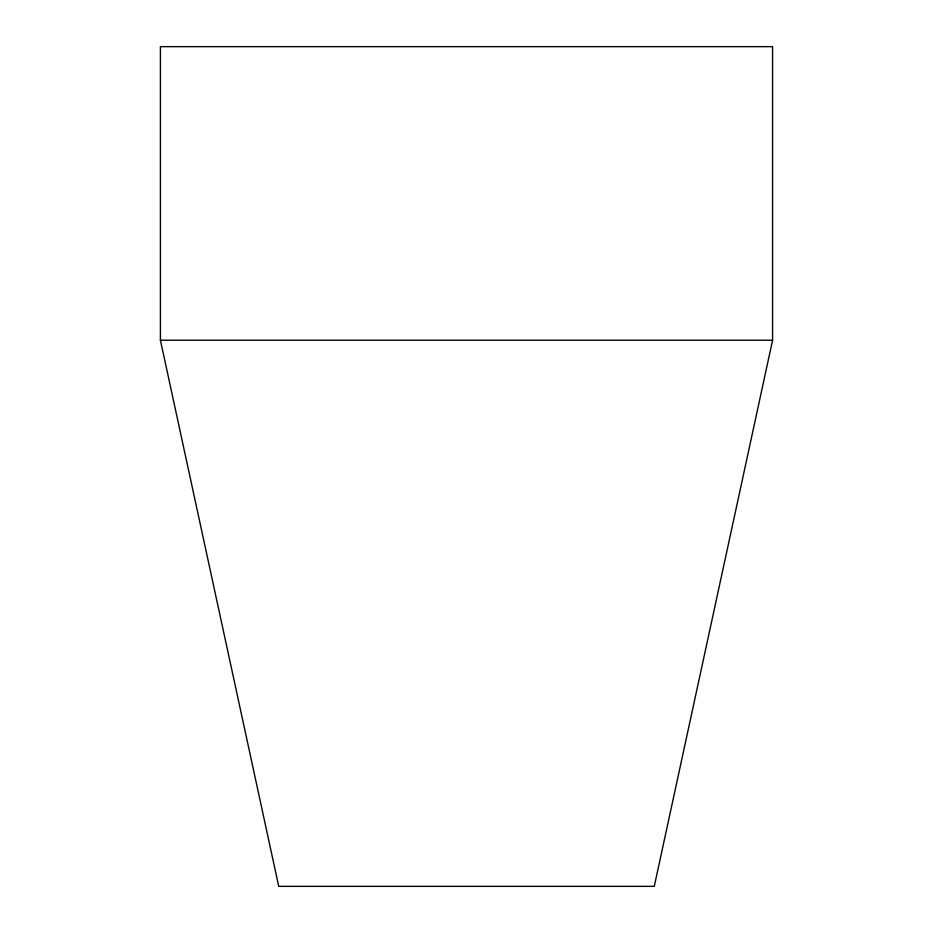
<?xml version="1.0" encoding="UTF-8"?>
<svg xmlns="http://www.w3.org/2000/svg" width="933" height="933" viewBox="0 0 933 933"><rect width="100%" height="100%" fill="white"/><g stroke="black" fill="none" stroke-linecap="round" stroke-linejoin="round"><path stroke-width="1.4" d="M772.582 340.207L654.278 886.35L278.722 886.35L160.418 340.207L160.418 46.65L772.582 46.65L772.582 340.207L160.418 340.207"/></g></svg>
